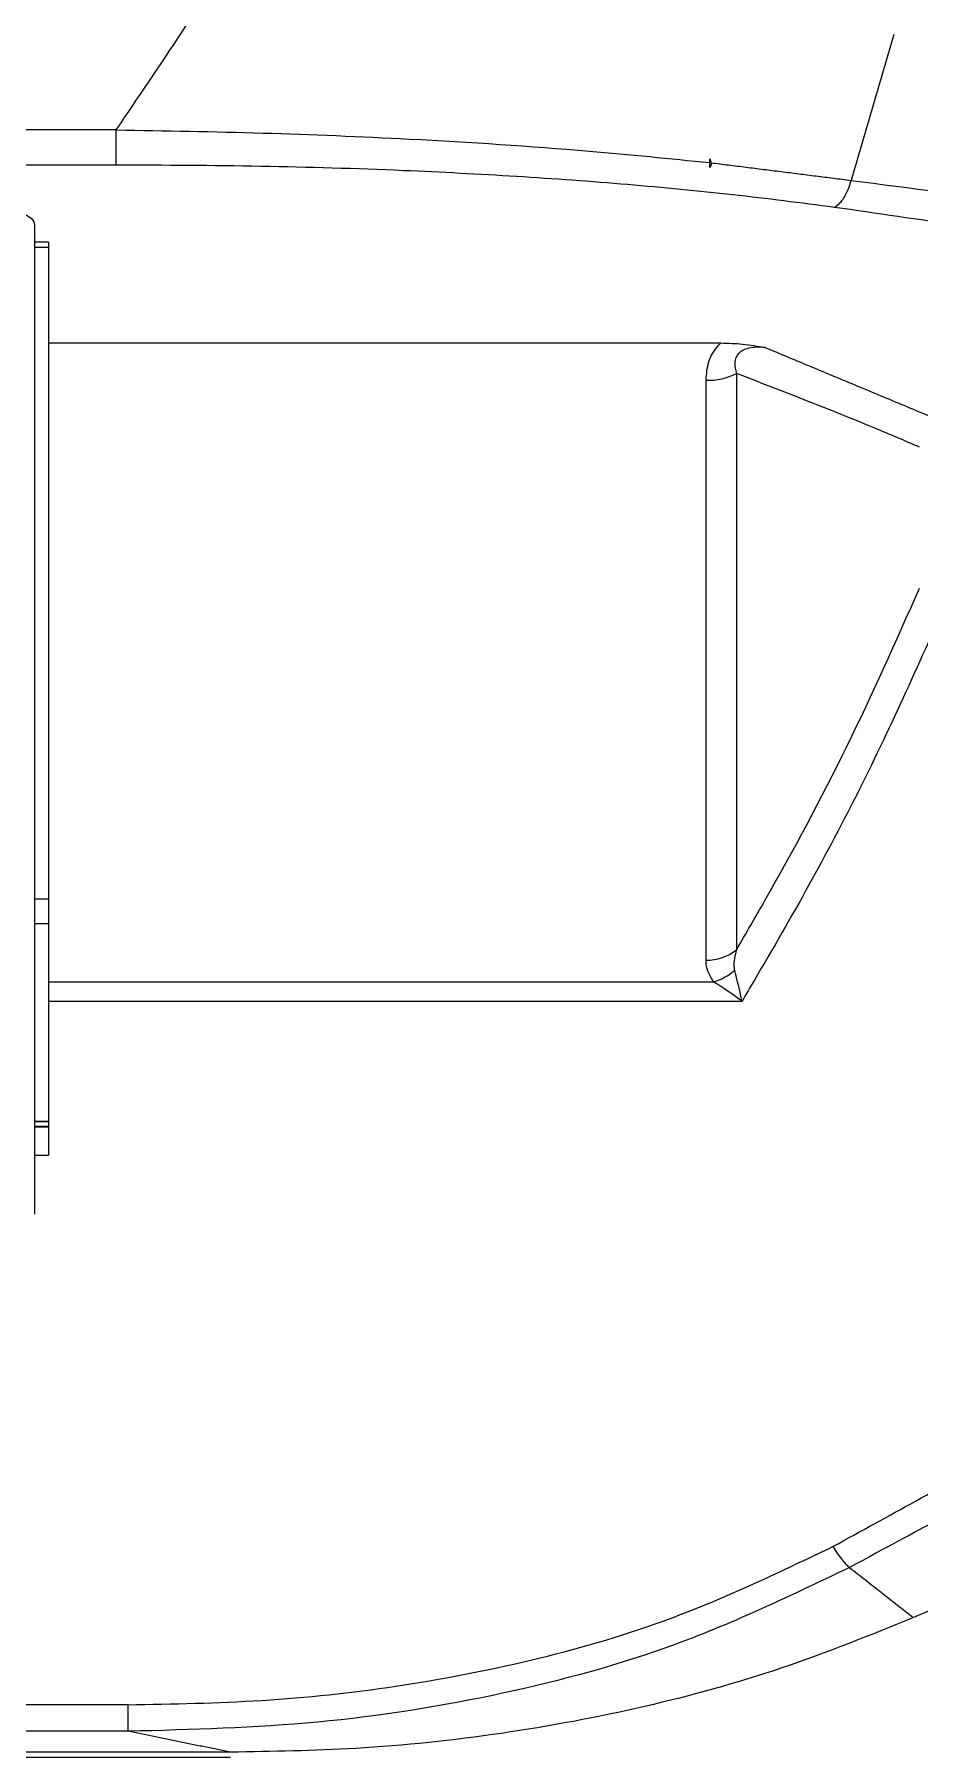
# Model space of a CAD drawing. Extents: x 12.1 to 108.7, y 1 to 80.4.
# Drawn here: x 65.752 to 66.984, y 29.233 to 31.631 of the extents above; entities that cross this region are included whole.
import ezdxf

# ---------------------------------------------------------------- set-up
doc = ezdxf.new("R2010")
doc.units = 0
doc.header["$MEASUREMENT"] = 0
doc.linetypes.add('SLD-Solid', pattern=[0])
doc.layers.add('OBJECT', color=7, linetype='CONTINUOUS')

msp = doc.modelspace()

# ---------------------------------------------------------------- linework, layer by layer
at = {"layer": 'OBJECT', "linetype": 'SLD-Solid', "lineweight": 15}
for p, q in [((65.8654, 31.4986), (63.9737, 31.4986)), ((65.8654, 31.4496), (65.8654, 31.4986)), ((65.8654, 31.4496), (63.9737, 31.4496)), ((65.7515, 31.3663), (65.7515, 29.989)), ((65.7711, 31.3423), (65.7515, 31.3423)), ((65.7711, 31.3349), (65.7515, 31.3349)), ((65.7711, 31.3423), (65.7711, 31.2019)), ((65.7711, 31.2019), (66.7072, 31.2019)), ((65.7711, 31.2019), (65.7711, 30.3125)), ((66.7291, 31.1594), (66.7291, 30.3572)), ((66.6867, 30.3429), (66.6867, 31.15)), ((65.7515, 30.4281), (65.7711, 30.4281)), ((65.7515, 30.3938), (65.7711, 30.3938)), ((65.7711, 30.3125), (66.697, 30.3125)), ((65.7711, 30.3125), (65.7711, 30.2854)), ((66.7364, 30.2854), (65.7711, 30.2854)), ((65.7711, 30.2854), (65.7711, 30.0715)), ((65.7515, 30.1188), (65.7711, 30.1188)), ((65.7515, 30.1183), (65.7711, 30.1183)), ((65.7515, 30.1115), (65.7711, 30.1115)), ((65.7515, 30.1109), (65.7711, 30.1109)), ((65.7515, 30.0715), (65.7711, 30.0715)), ((65.882, 29.3063), (63.9343, 29.3063)), ((65.882, 29.2693), (65.882, 29.3063)), ((65.882, 29.2693), (63.9856, 29.2693)), ((66.0244, 29.2402), (65.7086, 29.2402)), ((66.0244, 29.2328), (65.7169, 29.2328))]:
    msp.add_line(p, q, dxfattribs=at)
for centre, radius, start, end in [((66.6885, 31.2422), 0.0923, 268.8487, 296.0829), ((66.6875, 30.4103), 0.0675, 269.2585, 308.0253), ((66.6759, 30.3855), 0.076, 286.1528, 311.4988)]:
    msp.add_arc(centre, radius, start, end, dxfattribs=at)
for points, knots in [([(65.8654, 31.4986), (65.9271, 31.5893), (66.0397, 31.7548), (66.171, 32.0155), (66.2548, 32.2476), (66.3001, 32.4628), (66.3168, 32.6559), (66.3075, 32.8497), (66.2719, 33.0541), (66.2058, 33.2651), (66.1104, 33.478), (65.9965, 33.6803), (65.9091, 33.8069), (65.8654, 33.8702)], [0, 0, 0, 0, 0.128108, 0.233833, 0.339418, 0.414185, 0.488923, 0.563852, 0.638803, 0.729469, 0.820219, 0.910089, 1, 1, 1, 1]), ([(65.8654, 31.4986), (65.9335, 31.4974), (66.0701, 31.495), (66.2908, 31.4857), (66.4999, 31.4723), (66.6362, 31.4586), (66.6919, 31.453)], [0, 0, 0, 0, 0.242263, 0.485939, 0.789784, 1, 1, 1, 1]), ([(66.8654, 31.3907), (66.8186, 31.3968), (66.7251, 31.4088), (66.5264, 31.4278), (66.3058, 31.4413), (66.0664, 31.4486), (65.9325, 31.4493), (65.8654, 31.4496)], [0, 0, 0, 0, 0.15088, 0.301779, 0.611807, 0.805286, 1, 1, 1, 1]), ([(66.6936, 31.4528), (66.6938, 31.4521), (66.6941, 31.4506), (66.6935, 31.4484), (66.6926, 31.447), (66.692, 31.4464), (66.6919, 31.4463)], [0, 0, 0, 0, 0.3217413, 0.6457117, 0.9317671, 1, 1, 1, 1]), ([(66.8885, 31.4283), (66.9716, 31.4175), (67.1378, 31.3958), (67.3958, 31.3718), (67.6468, 31.3508), (67.9016, 31.329), (68.1426, 31.3048), (68.3873, 31.2739), (68.6231, 31.2349), (68.7778, 31.202), (68.8552, 31.1855)], [0, 0, 0, 0, 0.124845, 0.249784, 0.385615, 0.499943, 0.631954, 0.74986, 0.874809, 1, 1, 1, 1]), ([(65.7373, 31.3816), (65.7384, 31.3811), (65.7455, 31.3776), (65.7507, 31.3723), (65.7513, 31.3677), (65.7515, 31.3663)], [0, 0, 0, 0, 0.120565, 0.741875, 1, 1, 1, 1]), ([(68.5987, 31.1043), (68.4849, 31.1235), (68.252, 31.1628), (67.9052, 31.2232), (67.5596, 31.2828), (67.2165, 31.3399), (66.9829, 31.3737), (66.8654, 31.3907)], [0, 0, 0, 0, 0.1980321, 0.405338, 0.6094694, 0.8034459, 1, 1, 1, 1]), ([(66.6867, 31.15), (66.6873, 31.1586), (66.6886, 31.1758), (66.6985, 31.1933), (66.7062, 31.2009), (66.7072, 31.2019)], [0, 0, 0, 0, 0.4620779, 0.9285927, 1, 1, 1, 1]), ([(66.7072, 31.2019), (66.7174, 31.2016), (66.7398, 31.2009), (66.759, 31.1975), (66.7689, 31.1956), (66.769, 31.1956)], [0, 0, 0, 0, 0.454343, 0.993683, 1, 1, 1, 1]), ([(66.769, 31.1956), (66.7643, 31.1958), (66.756, 31.1963), (66.7448, 31.1946), (66.7367, 31.1913), (66.7314, 31.187), (66.7276, 31.1811), (66.7256, 31.1714), (66.7277, 31.1642), (66.7291, 31.1594)], [0, 0, 0, 0, 0.189068, 0.329895, 0.423311, 0.517383, 0.600453, 0.734946, 1, 1, 1, 1]), ([(66.9839, 31.057), (66.9633, 31.0658), (66.882, 31.1005), (66.7945, 31.1342), (66.7291, 31.1594)], [0, 0, 0, 0, 0.253584, 1, 1, 1, 1]), ([(66.7291, 30.3572), (66.7423, 30.38), (66.7961, 30.473), (66.8856, 30.6391), (66.9511, 30.7867), (66.9839, 30.8607)], [0, 0, 0, 0, 0.139447, 0.569082, 1, 1, 1, 1]), ([(67.0264, 30.8533), (66.9857, 30.7618), (66.9043, 30.5783), (66.7999, 30.3922), (66.7422, 30.2953), (66.7364, 30.2854)], [0, 0, 0, 0, 0.471988, 0.94626, 1, 1, 1, 1]), ([(66.8633, 29.5265), (66.9405, 29.5688), (67.0998, 29.6562), (67.34, 29.8009), (67.5905, 29.9602), (67.8404, 30.1282), (68.0819, 30.2975), (68.3168, 30.4701), (68.5396, 30.6411), (68.6823, 30.7626), (68.7485, 30.8188)], [0, 0, 0, 0, 0.114559, 0.236447, 0.365773, 0.502629, 0.630669, 0.752538, 0.885365, 1, 1, 1, 1]), ([(68.8552, 30.7498), (68.7918, 30.6929), (68.6642, 30.5787), (68.4589, 30.4244), (68.245, 30.2771), (68.0265, 30.1383), (67.8356, 30.024), (67.6759, 29.9315), (67.5435, 29.8564), (67.4113, 29.7826), (67.2777, 29.7092), (67.1539, 29.6417), (67.0219, 29.5703), (66.9355, 29.5238), (66.8864, 29.4974)], [0, 0, 0, 0, 0.11143, 0.22395, 0.332025, 0.445427, 0.555338, 0.61589, 0.680511, 0.749225, 0.808557, 0.874651, 0.928784, 1, 1, 1, 1]), ([(66.697, 30.3125), (66.6927, 30.3199), (66.687, 30.3297), (66.6867, 30.3402), (66.6867, 30.3429)], [0, 0, 0, 0, 0.747889, 1, 1, 1, 1]), ([(66.7291, 30.3572), (66.7269, 30.3491), (66.7242, 30.3394), (66.7259, 30.3302), (66.7262, 30.3286)], [0, 0, 0, 0, 0.828662, 1, 1, 1, 1]), ([(66.7262, 30.3286), (66.7288, 30.318), (66.7321, 30.3048), (66.7356, 30.2889), (66.7363, 30.2855), (66.7364, 30.2854)], [0, 0, 0, 0, 0.787169, 0.9914728, 1, 1, 1, 1]), ([(66.7364, 30.2854), (66.7363, 30.2855), (66.7334, 30.2878), (66.7199, 30.2981), (66.7071, 30.3062), (66.697, 30.3125)], [0, 0, 0, 0, 0.00854, 0.216282, 1, 1, 1, 1]), ([(67.8102, 29.7928), (67.7622, 29.7716), (67.4842, 29.6494), (67.2059, 29.528), (66.9757, 29.4275)], [0, 0, 0, 0, 0.172877, 1, 1, 1, 1]), ([(65.882, 29.3063), (65.9442, 29.3074), (66.0688, 29.3096), (66.2564, 29.3298), (66.4436, 29.3657), (66.6505, 29.4247), (66.7857, 29.4894), (66.8633, 29.5265)], [0, 0, 0, 0, 0.182552, 0.366177, 0.55406, 0.743888, 1, 1, 1, 1]), ([(66.8864, 29.4974), (66.8067, 29.4591), (66.6524, 29.3851), (66.4013, 29.3172), (66.1455, 29.2763), (65.9703, 29.2716), (65.882, 29.2693)], [0, 0, 0, 0, 0.257109, 0.497626, 0.747109, 1, 1, 1, 1]), ([(66.9757, 29.4275), (66.9149, 29.403), (66.7928, 29.3538), (66.6004, 29.3009), (66.4019, 29.2637), (66.2087, 29.2434), (66.0825, 29.2412), (66.0244, 29.2402)], [0, 0, 0, 0, 0.201261, 0.404211, 0.61206, 0.821395, 1, 1, 1, 1])]:
    msp.add_open_spline(points, degree=3, knots=knots, dxfattribs=at)
for points, degree in [([(66.9481, 31.6314), (66.8885, 31.4283)], 1), ([(66.6919, 31.4583), (66.6936, 31.4528)], 1), ([(66.6919, 31.453), (66.6919, 31.4583)], 1), ([(66.6919, 31.4463), (66.6919, 31.453)], 1), ([(66.6936, 31.4528), (66.8885, 31.4283)], 1), ([(66.8885, 31.4283), (66.8871, 31.4238), (66.8843, 31.4149), (66.8786, 31.4038), (66.8722, 31.3952), (66.8677, 31.3922), (66.8654, 31.3907)], 3), ([(66.769, 31.1956), (67.0263, 31.0883)], 1), ([(66.8633, 29.5265), (66.8655, 29.523), (66.8699, 29.5162), (66.8762, 29.5078), (66.8819, 29.5011), (66.8849, 29.4986), (66.8864, 29.4974)], 3), ([(66.8864, 29.4974), (66.9757, 29.4275)], 1), ([(66.0244, 29.2402), (65.882, 29.2693)], 1)]:
    msp.add_open_spline(points, degree=degree, dxfattribs=at)

doc.saveas('drawing.dxf')
